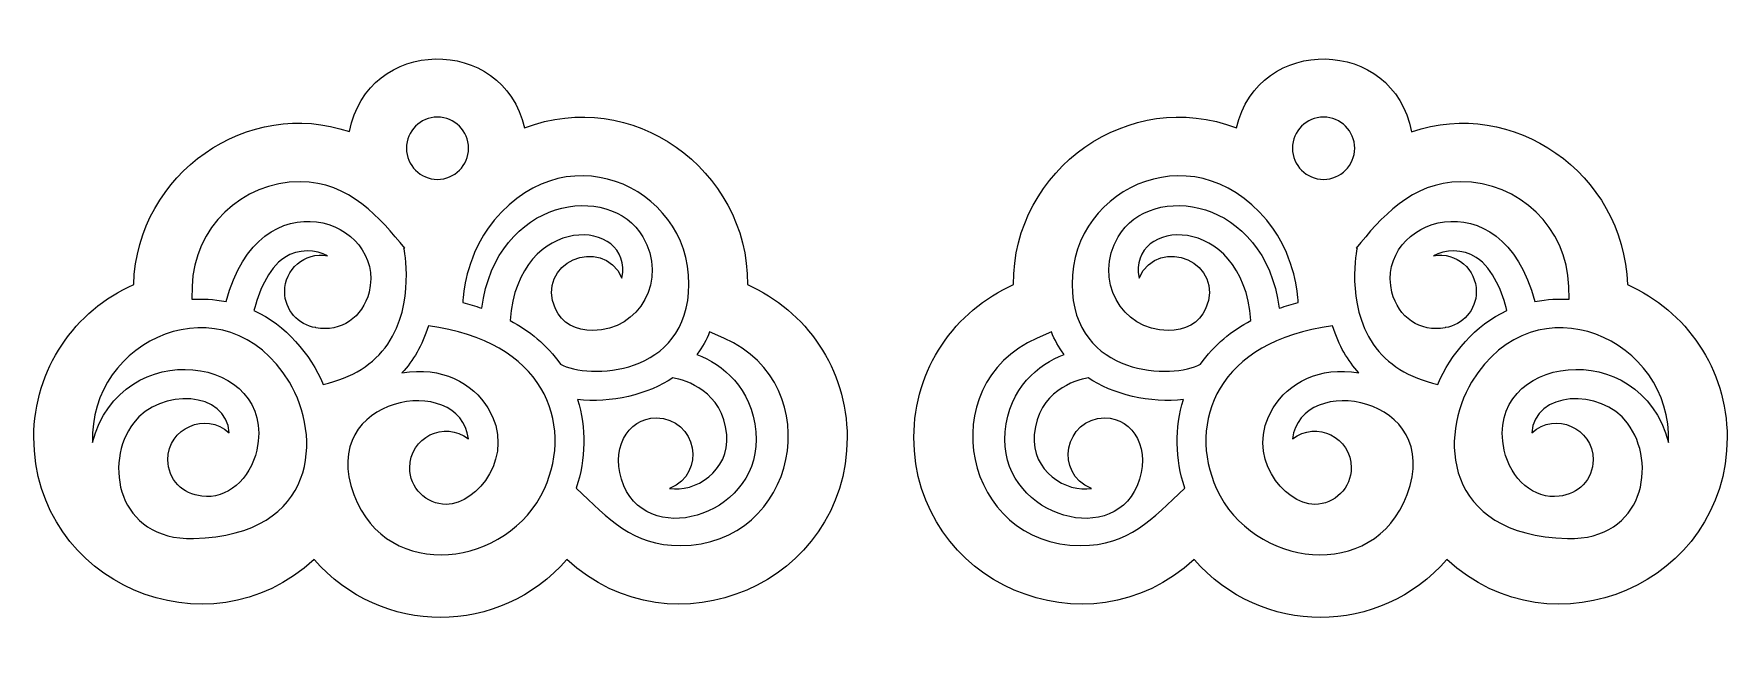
# Model space of a CAD drawing. Header units: inches. Extents: x 34 to 265, y 19 to 104.
import ezdxf

# ---------------------------------------------------------------- set-up
doc = ezdxf.new("R2010")
doc.units = ezdxf.units.IN
doc.header["$MEASUREMENT"] = 0
doc.layers.add('_U+0421_U+043B_U+043E_U+0439 1', color=7, linetype='Continuous')

msp = doc.modelspace()

# ---------------------------------------------------------------- linework, layer by layer
at = {"layer": '_U+0421_U+043B_U+043E_U+0439 1', "color": 1, "lineweight": 9, "true_color": 0xff0000}
for points, knots in [([(131.23, 70.08), (131.34, 85.98), (115.27, 97.16), (100.76, 91.5), (97.77, 104.36), (79.25, 103.97), (76.8, 91), (63.06, 95.73), (47.78, 85.43), (47.3, 70.09), (39.26, 66.56), (33.65, 58.54), (33.65, 49.21), (33.65, 29.24), (57.51, 19.05), (71.98, 32.53), (81.09, 21.95), (97.42, 21.95), (106.53, 32.53), (121.02, 19.03), (144.86, 29.27), (144.86, 49.21), (144.86, 58.53), (139.25, 66.55), (131.23, 70.08)], [0, 0, 0, 0, 1, 1, 1, 2, 2, 2, 3, 3, 3, 4, 4, 4, 5, 5, 5, 6, 6, 6, 7, 7, 7, 8, 8, 8, 8]), ([(153.99, 49.21), (153.99, 29.27), (177.82, 19.03), (192.31, 32.53), (201.42, 21.95), (217.76, 21.95), (226.86, 32.53), (241.33, 19.05), (265.19, 29.24), (265.19, 49.21), (265.19, 58.54), (259.58, 66.56), (251.55, 70.08), (251.06, 85.43), (235.78, 95.73), (222.04, 90.99), (219.6, 103.97), (201.07, 104.36), (198.08, 91.5), (183.57, 97.15), (167.51, 85.98), (167.61, 70.08), (159.59, 66.55), (153.99, 58.53), (153.99, 49.21)], [0, 0, 0, 0, 1, 1, 1, 2, 2, 2, 3, 3, 3, 4, 4, 4, 5, 5, 5, 6, 6, 6, 7, 7, 7, 8, 8, 8, 8]), ([(88.84, 92.98), (91.19, 92.98), (93.09, 91.07), (93.09, 88.73), (93.09, 86.38), (91.19, 84.47), (88.84, 84.47), (86.49, 84.47), (84.59, 86.38), (84.59, 88.73), (84.59, 91.08), (86.49, 92.98), (88.84, 92.98)], [0, 0, 0, 0, 1, 1, 1, 2, 2, 2, 3, 3, 3, 4, 4, 4, 4]), ([(214.26, 88.73), (214.26, 86.38), (212.35, 84.47), (210.01, 84.47), (207.66, 84.47), (205.75, 86.38), (205.75, 88.73), (205.75, 91.07), (207.66, 92.98), (210.01, 92.98), (212.35, 92.98), (214.26, 91.08), (214.26, 88.73)], [0, 0, 0, 0, 1, 1, 1, 2, 2, 2, 3, 3, 3, 4, 4, 4, 4]), ([(123.23, 70.14), (123.13, 57.38), (109.28, 57.13), (105.67, 59.2), (103.82, 61.89), (101.34, 63.81), (98.76, 65.18), (99.88, 80.18), (115.72, 79.19), (114.06, 70.97), (111.38, 77.06), (102.03, 72.92), (105, 66.79), (105.78, 64.79), (107.86, 63.8), (110.07, 63.8), (116.54, 63.81), (120.33, 70.84), (116.92, 76.63), (112.43, 84.24), (96.93, 82.04), (94.89, 66.86), (94, 67.16), (93.13, 67.42), (92.3, 67.63), (92.35, 69.13), (92.77, 73.31), (95.66, 77.65), (105.56, 91.55), (123.3, 83.7), (123.23, 70.14)], [0, 0, 0, 0, 1, 1, 1, 2, 2, 2, 3, 3, 3, 4, 4, 4, 5, 5, 5, 6, 6, 6, 7, 7, 7, 8, 8, 8, 9, 9, 9, 10, 10, 10, 10]), ([(203.18, 77.65), (206.07, 73.31), (206.49, 69.13), (206.54, 67.63), (205.72, 67.42), (204.85, 67.16), (203.95, 66.86), (201.91, 82.04), (186.41, 84.24), (181.92, 76.63), (178.51, 70.84), (182.3, 63.81), (188.77, 63.8), (190.98, 63.8), (193.06, 64.79), (193.84, 66.79), (196.82, 72.92), (187.46, 77.06), (184.78, 70.97), (183.12, 79.19), (198.96, 80.18), (200.08, 65.18), (197.5, 63.81), (195.02, 61.89), (193.17, 59.2), (189.56, 57.13), (175.71, 57.38), (175.61, 70.14), (175.54, 83.7), (193.28, 91.55), (203.18, 77.65)], [0, 0, 0, 0, 1, 1, 1, 2, 2, 2, 3, 3, 3, 4, 4, 4, 5, 5, 5, 6, 6, 6, 7, 7, 7, 8, 8, 8, 9, 9, 9, 10, 10, 10, 10]), ([(70.07, 84.15), (76.76, 84.15), (81.07, 79.15), (84.36, 75.06), (84.36, 75.06), (84.26, 75.04), (84.26, 75.04), (84.28, 74.97), (85.84, 67.51), (82.04, 61.96), (80.15, 59.19), (77.18, 57.35), (73.23, 56.44), (71.43, 60.63), (68.09, 64.55), (63.75, 66.54), (64.31, 68.79), (65.6, 72.24), (67.95, 73.8), (69.81, 75.03), (72.28, 74.85), (73.8, 74.04), (70.64, 74.58), (67.95, 72.14), (67.95, 69.12), (67.95, 66.62), (69.8, 64.56), (72.2, 64.2), (72.2, 64.2), (72.2, 64.18), (72.2, 64.18), (75.64, 63.57), (78.63, 65.59), (79.48, 69.06), (81.92, 79.03), (64.44, 85.12), (59.94, 67.77), (58.24, 68.11), (56.63, 68.16), (55.24, 68.08), (55.24, 68.08), (55.29, 69.83), (55.29, 69.83), (55.55, 77.86), (62.04, 84.15), (70.07, 84.15)], [0, 0, 0, 0, 1, 1, 1, 2, 2, 2, 3, 3, 3, 4, 4, 4, 5, 5, 5, 6, 6, 6, 7, 7, 7, 8, 8, 8, 9, 9, 9, 10, 10, 10, 11, 11, 11, 12, 12, 12, 13, 13, 13, 14, 14, 14, 15, 15, 15, 15]), ([(243.55, 69.83), (243.55, 69.83), (243.6, 68.08), (243.6, 68.08), (242.21, 68.16), (240.6, 68.11), (238.9, 67.77), (234.41, 85.12), (216.92, 79.03), (219.36, 69.06), (220.21, 65.59), (223.2, 63.57), (226.64, 64.18), (226.64, 64.18), (226.64, 64.2), (226.64, 64.2), (229.04, 64.56), (230.89, 66.62), (230.89, 69.12), (230.89, 72.14), (228.2, 74.58), (225.04, 74.04), (226.56, 74.85), (229.03, 75.03), (230.89, 73.8), (233.24, 72.24), (234.53, 68.79), (235.09, 66.54), (230.75, 64.55), (227.41, 60.63), (225.61, 56.44), (221.66, 57.35), (218.69, 59.19), (216.8, 61.95), (213, 67.51), (214.56, 74.97), (214.58, 75.04), (214.58, 75.04), (214.48, 75.06), (214.48, 75.06), (217.77, 79.15), (222.08, 84.14), (228.77, 84.14), (236.8, 84.15), (243.29, 77.86), (243.55, 69.83)], [0, 0, 0, 0, 1, 1, 1, 2, 2, 2, 3, 3, 3, 4, 4, 4, 5, 5, 5, 6, 6, 6, 7, 7, 7, 8, 8, 8, 9, 9, 9, 10, 10, 10, 11, 11, 11, 12, 12, 12, 13, 13, 13, 14, 14, 14, 15, 15, 15, 15]), ([(68.59, 56.76), (72.99, 49.52), (72.66, 35.84), (55.5, 35.38), (44.96, 35.13), (43.18, 45.75), (47.27, 51.15), (50.98, 56.03), (60.08, 55.54), (60.35, 49.81), (57.14, 52.77), (51.97, 50.48), (51.97, 46.14), (51.97, 43.5), (54.04, 41.36), (56.64, 41.18), (56.64, 41.18), (56.63, 41.15), (56.63, 41.15), (60.02, 40.72), (63.24, 43.45), (64.14, 47.47), (67.04, 60.51), (45.42, 63.36), (41.69, 48.5), (41.01, 62.56), (59.84, 71.17), (68.59, 56.76)], [0, 0, 0, 0, 1, 1, 1, 2, 2, 2, 3, 3, 3, 4, 4, 4, 5, 5, 5, 6, 6, 6, 7, 7, 7, 8, 8, 8, 9, 9, 9, 9]), ([(257.16, 48.5), (253.42, 63.36), (231.8, 60.51), (234.71, 47.47), (235.6, 43.44), (238.82, 40.72), (242.21, 41.15), (242.21, 41.15), (242.21, 41.18), (242.21, 41.18), (244.81, 41.35), (246.87, 43.5), (246.87, 46.14), (246.87, 50.48), (241.7, 52.77), (238.49, 49.81), (238.76, 55.54), (247.87, 56.03), (251.57, 51.14), (255.66, 45.75), (253.88, 35.13), (243.35, 35.38), (226.19, 35.84), (225.86, 49.52), (230.25, 56.76), (239, 71.17), (257.83, 62.56), (257.16, 48.5)], [0, 0, 0, 0, 1, 1, 1, 2, 2, 2, 3, 3, 3, 4, 4, 4, 5, 5, 5, 6, 6, 6, 7, 7, 7, 8, 8, 8, 9, 9, 9, 9]), ([(87.6, 64.45), (103.33, 62.42), (107.56, 51.21), (103.46, 42.17), (98.63, 31.5), (81.98, 29.18), (77.39, 41.39), (72.32, 54.89), (91.98, 58.23), (93.08, 48.99), (89.77, 51.55), (85.04, 49.18), (85.04, 45.05), (85.04, 42.29), (87.28, 40.05), (90.04, 40.05), (94.3, 40.05), (99.7, 46.75), (95.73, 53.24), (93.68, 56.59), (89.42, 58.97), (83.99, 58.01), (85.52, 59.71), (86.74, 61.68), (87.6, 64.45)], [0, 0, 0, 0, 1, 1, 1, 2, 2, 2, 3, 3, 3, 4, 4, 4, 5, 5, 5, 6, 6, 6, 7, 7, 7, 8, 8, 8, 8]), ([(122.06, 34.41), (115.42, 34.41), (112.34, 38.06), (107.8, 42.28), (109.15, 46.24), (109.2, 50.5), (107.98, 54.4), (112.44, 53.78), (117.81, 55.13), (121.02, 57.33), (122.83, 57), (127.83, 55.56), (128.39, 49.58), (128.86, 44.55), (123.96, 41.62), (120.58, 42.22), (125.71, 44.23), (124.26, 51.86), (118.76, 51.86), (114.76, 51.86), (112.29, 47.42), (114.33, 42.6), (118.04, 33.84), (133.41, 38.85), (132.37, 49.95), (131.81, 56.03), (127.86, 59.15), (124.32, 60.53), (125.06, 61.53), (125.63, 62.57), (126.06, 63.61), (126.06, 63.61), (128.01, 62.75), (128.01, 62.75), (142.59, 56.34), (138.02, 34.41), (122.06, 34.41)], [0, 0, 0, 0, 1, 1, 1, 2, 2, 2, 3, 3, 3, 4, 4, 4, 5, 5, 5, 6, 6, 6, 7, 7, 7, 8, 8, 8, 9, 9, 9, 10, 10, 10, 11, 11, 11, 12, 12, 12, 12]), ([(170.84, 62.75), (170.84, 62.75), (172.79, 63.61), (172.79, 63.61), (173.22, 62.57), (173.79, 61.53), (174.52, 60.53), (170.98, 59.15), (167.04, 56.03), (166.47, 49.95), (165.43, 38.85), (180.81, 33.84), (184.51, 42.6), (186.55, 47.42), (184.08, 51.86), (180.09, 51.86), (174.59, 51.86), (173.14, 44.23), (178.27, 42.22), (174.88, 41.62), (169.98, 44.55), (170.45, 49.58), (171.01, 55.56), (176.01, 57), (177.83, 57.33), (181.03, 55.13), (186.41, 53.78), (190.86, 54.4), (189.64, 50.5), (189.69, 46.24), (191.04, 42.28), (186.51, 38.06), (183.42, 34.41), (176.78, 34.41), (160.82, 34.41), (156.26, 56.34), (170.84, 62.75)], [0, 0, 0, 0, 1, 1, 1, 2, 2, 2, 3, 3, 3, 4, 4, 4, 5, 5, 5, 6, 6, 6, 7, 7, 7, 8, 8, 8, 9, 9, 9, 10, 10, 10, 11, 11, 11, 12, 12, 12, 12]), ([(214.85, 58.01), (209.42, 58.97), (205.16, 56.59), (203.11, 53.24), (199.14, 46.75), (204.54, 40.05), (208.8, 40.05), (211.56, 40.05), (213.8, 42.29), (213.8, 45.05), (213.8, 49.18), (209.07, 51.55), (205.76, 48.99), (206.86, 58.23), (226.52, 54.89), (221.45, 41.39), (216.86, 29.18), (200.21, 31.5), (195.38, 42.17), (191.28, 51.21), (195.51, 62.42), (211.24, 64.45), (212.1, 61.68), (213.32, 59.71), (214.85, 58.01)], [0, 0, 0, 0, 1, 1, 1, 2, 2, 2, 3, 3, 3, 4, 4, 4, 5, 5, 5, 6, 6, 6, 7, 7, 7, 8, 8, 8, 8])]:
    msp.add_open_spline(points, degree=3, knots=knots, dxfattribs=at)

doc.saveas('drawing.dxf')
